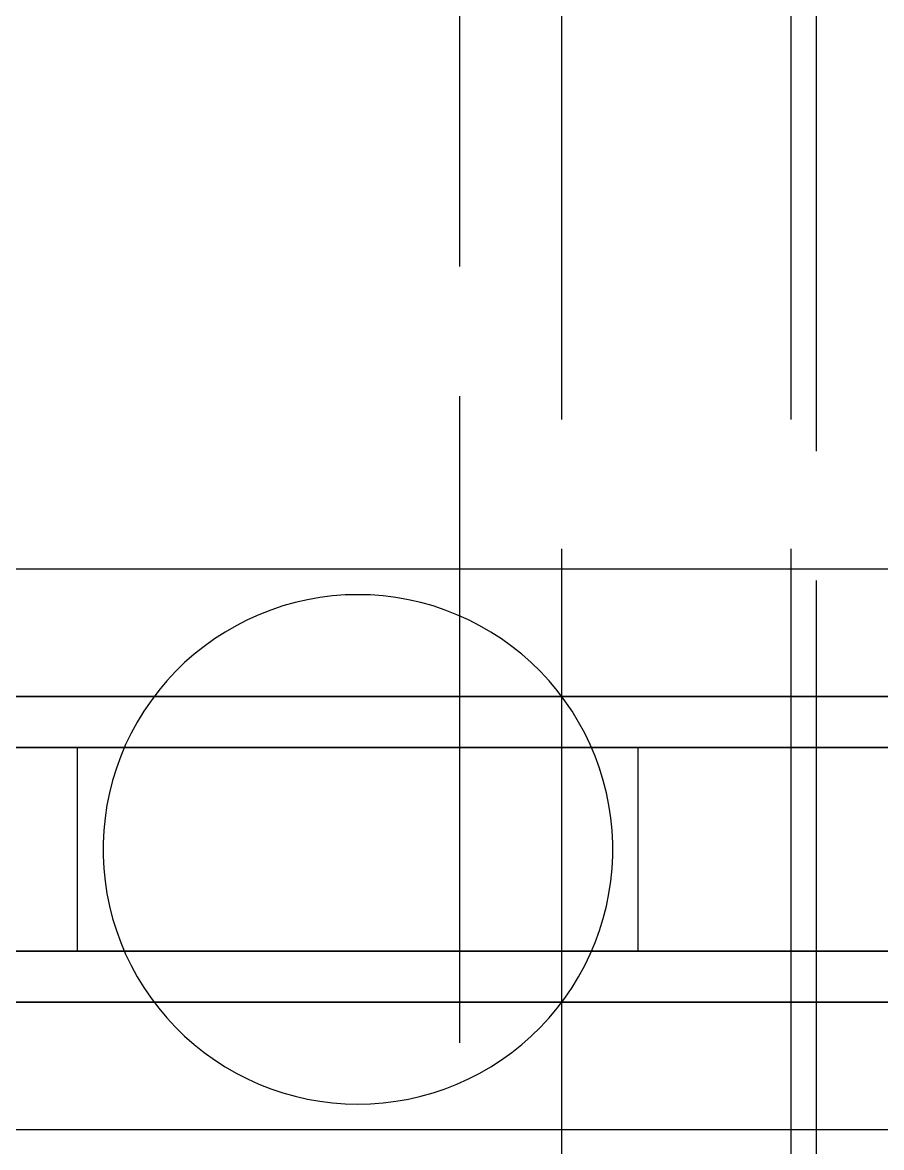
# Model space of a CAD drawing. Header units: millimetres. Extents: x -9 to 243, y -53 to 196.
# Drawn here: x 156.492 to 158.177, y -12.485 to -10.277 of the extents above; entities that cross this region are included whole.
import ezdxf

# ---------------------------------------------------------------- set-up
doc = ezdxf.new("R2010")
doc.units = ezdxf.units.MM
doc.linetypes.add('DASHED', pattern=[1.524, 1.27, -0.254])
doc.layers.add('HIDDEN', color=8, linetype='DASHED')

msp = doc.modelspace()

# ---------------------------------------------------------------- linework, layer by layer
at = {"layer": 'HIDDEN'}
for points in [[(158.05, -23.31), (158.05, 34.4)], [(157.55, -20.2), (157.55, 32.4)], [(158, -20.2), (158, 32.4)], [(157.35, -19.9), (157.35, 32.1)], [(158.25635, -11.35), (158.14841, -11.35), (158.04048, -11.35), (157.93254, -11.35), (157.8246, -11.35), (157.71667, -11.35), (157.60873, -11.35), (157.50079, -11.35), (157.39286, -11.35), (157.28492, -11.35), (157.17698, -11.35), (157.06905, -11.35), (156.96111, -11.35), (156.85317, -11.35), (156.74524, -11.35), (156.6373, -11.35), (156.52937, -11.35), (156.42143, -11.35)], [(158.20238, -11.35), (158.14841, -11.35), (158.09444, -11.35), (158.04048, -11.35), (157.98651, -11.35), (157.93254, -11.35), (157.87857, -11.35), (157.8246, -11.35), (157.77063, -11.35), (157.71667, -11.35), (157.6627, -11.35), (157.60873, -11.35), (157.55476, -11.35), (157.50079, -11.35), (157.44683, -11.35), (157.39286, -11.35), (157.33889, -11.35), (157.28492, -11.35), (157.23095, -11.35), (157.17698, -11.35), (157.12302, -11.35), (157.06905, -11.35), (157.01508, -11.35), (156.96111, -11.35), (156.90714, -11.35), (156.85317, -11.35), (156.79921, -11.35), (156.74524, -11.35), (156.69127, -11.35), (156.6373, -11.35), (156.58333, -11.35), (156.52937, -11.35), (156.4754, -11.35)], [(157.15, -11.4), (157.12508, -11.40062), (157.10022, -11.40248), (157.07548, -11.40558), (157.05093, -11.40991), (157.02662, -11.41546), (157.00262, -11.42221), (156.97899, -11.43015), (156.95578, -11.43926), (156.93306, -11.44952), (156.91087, -11.46089), (156.88928, -11.47335), (156.86834, -11.48688), (156.8481, -11.50143), (156.82861, -11.51698), (156.80991, -11.53347), (156.79207, -11.55088), (156.77511, -11.56916), (156.75908, -11.58826), (156.74403, -11.60813), (156.72999, -11.62873), (156.71699, -11.65), (156.70506, -11.67189), (156.69425, -11.69436), (156.68456, -11.71733), (156.67604, -11.74076), (156.66869, -11.76458), (156.66254, -11.78874), (156.6576, -11.81318), (156.65388, -11.83783), (156.6514, -11.86263), (156.65016, -11.88753), (156.65016, -11.91247), (156.6514, -11.93737), (156.65388, -11.96217), (156.6576, -11.98682), (156.66254, -12.01126), (156.66869, -12.03542), (156.67604, -12.05924), (156.68456, -12.08267), (156.69425, -12.10564), (156.70506, -12.12811), (156.71699, -12.15), (156.72999, -12.17127), (156.74403, -12.19187), (156.75908, -12.21174), (156.77511, -12.23084), (156.79207, -12.24912), (156.80991, -12.26653), (156.82861, -12.28302), (156.8481, -12.29857), (156.86834, -12.31312), (156.88928, -12.32665), (156.91087, -12.33911), (156.93306, -12.35048), (156.95578, -12.36074), (156.97899, -12.36985), (157.00262, -12.37779), (157.02662, -12.38454), (157.05093, -12.39009), (157.07548, -12.39442), (157.10022, -12.39752), (157.12508, -12.39938), (157.15, -12.4)], [(157.15, -11.4), (157.12508, -11.40062), (157.10022, -11.40248), (157.07548, -11.40558), (157.05093, -11.40991), (157.02662, -11.41546), (157.00262, -11.42221), (156.97899, -11.43015), (156.95578, -11.43926), (156.93306, -11.44952), (156.91087, -11.46089), (156.88928, -11.47335), (156.86834, -11.48688), (156.8481, -11.50143), (156.82861, -11.51698), (156.80991, -11.53347), (156.79207, -11.55088), (156.77511, -11.56916), (156.75908, -11.58826), (156.74403, -11.60813), (156.72999, -11.62873), (156.71699, -11.65), (156.70506, -11.67189), (156.69425, -11.69436), (156.68456, -11.71733), (156.67604, -11.74076), (156.66869, -11.76458), (156.66254, -11.78874), (156.6576, -11.81318), (156.65388, -11.83783), (156.6514, -11.86263), (156.65016, -11.88753), (156.65016, -11.91247), (156.6514, -11.93737), (156.65388, -11.96217), (156.6576, -11.98682), (156.66254, -12.01126), (156.66869, -12.03542), (156.67604, -12.05924), (156.68456, -12.08267), (156.69425, -12.10564), (156.70506, -12.12811), (156.71699, -12.15), (156.72999, -12.17127), (156.74403, -12.19187), (156.75908, -12.21174), (156.77511, -12.23084), (156.79207, -12.24912), (156.80991, -12.26653), (156.82861, -12.28302), (156.8481, -12.29857), (156.86834, -12.31312), (156.88928, -12.32665), (156.91087, -12.33911), (156.93306, -12.35048), (156.95578, -12.36074), (156.97899, -12.36985), (157.00262, -12.37779), (157.02662, -12.38454), (157.05093, -12.39009), (157.07548, -12.39442), (157.10022, -12.39752), (157.12508, -12.39938), (157.15, -12.4)], [(157.15, -12.4), (157.17492, -12.39938), (157.19978, -12.39752), (157.22452, -12.39442), (157.24907, -12.39009), (157.27338, -12.38454), (157.29738, -12.37779), (157.32101, -12.36985), (157.34422, -12.36074), (157.36694, -12.35048), (157.38913, -12.33911), (157.41072, -12.32665), (157.43166, -12.31312), (157.4519, -12.29857), (157.47139, -12.28302), (157.49009, -12.26653), (157.50793, -12.24912), (157.52489, -12.23084), (157.54092, -12.21174), (157.55597, -12.19187), (157.57001, -12.17127), (157.58301, -12.15), (157.59494, -12.12811), (157.60575, -12.10564), (157.61544, -12.08267), (157.62396, -12.05924), (157.63131, -12.03542), (157.63746, -12.01126), (157.6424, -11.98682), (157.64612, -11.96217), (157.6486, -11.93737), (157.64984, -11.91247), (157.64984, -11.88753), (157.6486, -11.86263), (157.64612, -11.83783), (157.6424, -11.81318), (157.63746, -11.78874), (157.63131, -11.76458), (157.62396, -11.74076), (157.61544, -11.71733), (157.60575, -11.69436), (157.59494, -11.67189), (157.58301, -11.65), (157.57001, -11.62873), (157.55597, -11.60813), (157.54092, -11.58826), (157.52489, -11.56916), (157.50793, -11.55088), (157.49009, -11.53347), (157.47139, -11.51698), (157.4519, -11.50143), (157.43166, -11.48688), (157.41072, -11.47335), (157.38913, -11.46089), (157.36694, -11.44952), (157.34422, -11.43926), (157.32101, -11.43015), (157.29738, -11.42221), (157.27338, -11.41546), (157.24907, -11.40991), (157.22452, -11.40558), (157.19978, -11.40248), (157.17492, -11.40062), (157.15, -11.4)], [(157.15, -12.4), (157.17492, -12.39938), (157.19978, -12.39752), (157.22452, -12.39442), (157.24907, -12.39009), (157.27338, -12.38454), (157.29738, -12.37779), (157.32101, -12.36985), (157.34422, -12.36074), (157.36694, -12.35048), (157.38913, -12.33911), (157.41072, -12.32665), (157.43166, -12.31312), (157.4519, -12.29857), (157.47139, -12.28302), (157.49009, -12.26653), (157.50793, -12.24912), (157.52489, -12.23084), (157.54092, -12.21174), (157.55597, -12.19187), (157.57001, -12.17127), (157.58301, -12.15), (157.59494, -12.12811), (157.60575, -12.10564), (157.61544, -12.08267), (157.62396, -12.05924), (157.63131, -12.03542), (157.63746, -12.01126), (157.6424, -11.98682), (157.64612, -11.96217), (157.6486, -11.93737), (157.64984, -11.91247), (157.64984, -11.88753), (157.6486, -11.86263), (157.64612, -11.83783), (157.6424, -11.81318), (157.63746, -11.78874), (157.63131, -11.76458), (157.62396, -11.74076), (157.61544, -11.71733), (157.60575, -11.69436), (157.59494, -11.67189), (157.58301, -11.65), (157.57001, -11.62873), (157.55597, -11.60813), (157.54092, -11.58826), (157.52489, -11.56916), (157.50793, -11.55088), (157.49009, -11.53347), (157.47139, -11.51698), (157.4519, -11.50143), (157.43166, -11.48688), (157.41072, -11.47335), (157.38913, -11.46089), (157.36694, -11.44952), (157.34422, -11.43926), (157.32101, -11.43015), (157.29738, -11.42221), (157.27338, -11.41546), (157.24907, -11.40991), (157.22452, -11.40558), (157.19978, -11.40248), (157.17492, -11.40062), (157.15, -11.4)], [(158.24048, -11.6), (158.15921, -11.6), (158.07794, -11.6), (157.99667, -11.6), (157.9154, -11.6), (157.83413, -11.6), (157.75286, -11.6), (157.67159, -11.6), (157.59032, -11.6), (157.50905, -11.6), (157.42778, -11.6), (157.34651, -11.6), (157.26524, -11.6), (157.18397, -11.6), (157.1027, -11.6), (157.02143, -11.6), (156.94016, -11.6), (156.85889, -11.6), (156.77762, -11.6), (156.69635, -11.6), (156.61508, -11.6), (156.53381, -11.6), (156.45254, -11.6)], [(156.45254, -11.6), (156.49317, -11.6), (156.53381, -11.6), (156.57444, -11.6), (156.61508, -11.6), (156.65571, -11.6), (156.69635, -11.6), (156.73698, -11.6), (156.77762, -11.6), (156.81825, -11.6), (156.85889, -11.6), (156.89952, -11.6), (156.94016, -11.6), (156.98079, -11.6), (157.02143, -11.6), (157.06206, -11.6), (157.1027, -11.6), (157.14333, -11.6), (157.18397, -11.6), (157.2246, -11.6), (157.26524, -11.6), (157.30587, -11.6), (157.34651, -11.6), (157.38714, -11.6), (157.42778, -11.6), (157.46841, -11.6), (157.50905, -11.6), (157.54968, -11.6), (157.59032, -11.6), (157.63095, -11.6), (157.67159, -11.6), (157.71222, -11.6), (157.75286, -11.6), (157.79349, -11.6), (157.83413, -11.6), (157.87476, -11.6), (157.9154, -11.6), (157.95603, -11.6), (157.99667, -11.6), (158.0373, -11.6), (158.07794, -11.6), (158.11857, -11.6), (158.15921, -11.6), (158.19984, -11.6)], [(158.29843, -11.6), (158.17586, -11.6), (158.05329, -11.6), (157.93072, -11.6), (157.80815, -11.6), (157.68558, -11.6), (157.56301, -11.6), (157.44044, -11.6), (157.31787, -11.6), (157.1953, -11.6), (157.07272, -11.6), (156.95015, -11.6), (156.82758, -11.6), (156.70501, -11.6), (156.58244, -11.6), (156.45987, -11.6)], [(156.45987, -11.6), (156.52116, -11.6), (156.58244, -11.6), (156.64373, -11.6), (156.70501, -11.6), (156.7663, -11.6), (156.82758, -11.6), (156.88887, -11.6), (156.95015, -11.6), (157.01144, -11.6), (157.07272, -11.6), (157.13401, -11.6), (157.1953, -11.6), (157.25658, -11.6), (157.31787, -11.6), (157.37915, -11.6), (157.44044, -11.6), (157.50172, -11.6), (157.56301, -11.6), (157.62429, -11.6), (157.68558, -11.6), (157.74686, -11.6), (157.80815, -11.6), (157.86943, -11.6), (157.93072, -11.6), (157.99201, -11.6), (158.05329, -11.6), (158.11458, -11.6), (158.17586, -11.6), (158.23715, -11.6)], [(158.27, -11.6), (158.14111, -11.6), (158.01222, -11.6), (157.88333, -11.6), (157.75444, -11.6), (157.62556, -11.6), (157.49667, -11.6), (157.36778, -11.6), (157.23889, -11.6), (157.11, -11.6), (156.98111, -11.6), (156.85222, -11.6), (156.72333, -11.6), (156.59444, -11.6), (156.46556, -11.6)], [(156.46556, -11.6), (156.53, -11.6), (156.59444, -11.6), (156.65889, -11.6), (156.72333, -11.6), (156.78778, -11.6), (156.85222, -11.6), (156.91667, -11.6), (156.98111, -11.6), (157.04556, -11.6), (157.11, -11.6), (157.17444, -11.6), (157.23889, -11.6), (157.30333, -11.6), (157.36778, -11.6), (157.43222, -11.6), (157.49667, -11.6), (157.56111, -11.6), (157.62556, -11.6), (157.69, -11.6), (157.75444, -11.6), (157.81889, -11.6), (157.88333, -11.6), (157.94778, -11.6), (158.01222, -11.6), (158.07667, -11.6), (158.14111, -11.6), (158.20556, -11.6)], [(158.24353, -11.6), (158.15023, -11.6), (158.05693, -11.6), (157.96363, -11.6), (157.87033, -11.6), (157.77702, -11.6), (157.68372, -11.6), (157.59042, -11.6), (157.49712, -11.6), (157.40381, -11.6), (157.31051, -11.6), (157.21721, -11.6), (157.12391, -11.6), (157.0306, -11.6), (156.9373, -11.6), (156.844, -11.6), (156.7507, -11.6), (156.6574, -11.6), (156.56409, -11.6), (156.47079, -11.6)], [(156.47079, -11.6), (156.51744, -11.6), (156.56409, -11.6), (156.61074, -11.6), (156.6574, -11.6), (156.70405, -11.6), (156.7507, -11.6), (156.79735, -11.6), (156.844, -11.6), (156.89065, -11.6), (156.9373, -11.6), (156.98395, -11.6), (157.0306, -11.6), (157.07726, -11.6), (157.12391, -11.6), (157.17056, -11.6), (157.21721, -11.6), (157.26386, -11.6), (157.31051, -11.6), (157.35716, -11.6), (157.40381, -11.6), (157.45047, -11.6), (157.49712, -11.6), (157.54377, -11.6), (157.59042, -11.6), (157.63707, -11.6), (157.68372, -11.6), (157.73037, -11.6), (157.77702, -11.6), (157.82367, -11.6), (157.87033, -11.6), (157.91698, -11.6), (157.96363, -11.6), (158.01028, -11.6), (158.05693, -11.6), (158.10358, -11.6), (158.15023, -11.6), (158.19688, -11.6)], [(158.21905, -11.7), (158.13492, -11.7), (158.05079, -11.7), (157.96667, -11.7), (157.88254, -11.7), (157.79841, -11.7), (157.71429, -11.7), (157.63016, -11.7), (157.54603, -11.7), (157.4619, -11.7), (157.37778, -11.7), (157.29365, -11.7), (157.20952, -11.7), (157.1254, -11.7), (157.04127, -11.7), (156.95714, -11.7), (156.87302, -11.7), (156.78889, -11.7), (156.70476, -11.7), (156.62063, -11.7), (156.53651, -11.7), (156.45238, -11.7)], [(156.45238, -11.7), (156.49444, -11.7), (156.53651, -11.7), (156.57857, -11.7), (156.62063, -11.7), (156.6627, -11.7), (156.70476, -11.7), (156.74683, -11.7), (156.78889, -11.7), (156.83095, -11.7), (156.87302, -11.7), (156.91508, -11.7), (156.95714, -11.7), (156.99921, -11.7), (157.04127, -11.7), (157.08333, -11.7), (157.1254, -11.7), (157.16746, -11.7), (157.20952, -11.7), (157.25159, -11.7), (157.29365, -11.7), (157.33571, -11.7), (157.37778, -11.7), (157.41984, -11.7), (157.4619, -11.7), (157.50397, -11.7), (157.54603, -11.7), (157.5881, -11.7), (157.63016, -11.7), (157.67222, -11.7), (157.71429, -11.7), (157.75635, -11.7), (157.79841, -11.7), (157.84048, -11.7), (157.88254, -11.7), (157.9246, -11.7), (157.96667, -11.7), (158.00873, -11.7), (158.05079, -11.7), (158.09286, -11.7), (158.13492, -11.7), (158.17698, -11.7), (158.21905, -11.7)], [(158.23571, -11.7), (158.09921, -11.7), (157.9627, -11.7), (157.82619, -11.7), (157.68968, -11.7), (157.55317, -11.7), (157.41667, -11.7), (157.28016, -11.7), (157.14365, -11.7), (157.00714, -11.7), (156.87063, -11.7), (156.73413, -11.7), (156.59762, -11.7), (156.46111, -11.7)], [(156.46111, -11.7), (156.52937, -11.7), (156.59762, -11.7), (156.66587, -11.7), (156.73413, -11.7), (156.80238, -11.7), (156.87063, -11.7), (156.93889, -11.7), (157.00714, -11.7), (157.0754, -11.7), (157.14365, -11.7), (157.2119, -11.7), (157.28016, -11.7), (157.34841, -11.7), (157.41667, -11.7), (157.48492, -11.7), (157.55317, -11.7), (157.62143, -11.7), (157.68968, -11.7), (157.75794, -11.7), (157.82619, -11.7), (157.89444, -11.7), (157.9627, -11.7), (158.03095, -11.7), (158.09921, -11.7), (158.16746, -11.7), (158.23571, -11.7)], [(157.7, -11.7), (157.68254, -11.7), (157.66508, -11.7), (157.64762, -11.7), (157.63016, -11.7), (157.6127, -11.7), (157.59524, -11.7), (157.57778, -11.7), (157.56032, -11.7), (157.54286, -11.7), (157.5254, -11.7), (157.50794, -11.7), (157.49048, -11.7), (157.47302, -11.7), (157.45556, -11.7), (157.4381, -11.7), (157.42063, -11.7), (157.40317, -11.7), (157.38571, -11.7), (157.36825, -11.7), (157.35079, -11.7), (157.33333, -11.7), (157.31587, -11.7), (157.29841, -11.7), (157.28095, -11.7), (157.26349, -11.7), (157.24603, -11.7), (157.22857, -11.7), (157.21111, -11.7), (157.19365, -11.7), (157.17619, -11.7), (157.15873, -11.7), (157.14127, -11.7), (157.12381, -11.7), (157.10635, -11.7), (157.08889, -11.7), (157.07143, -11.7), (157.05397, -11.7), (157.03651, -11.7), (157.01905, -11.7), (157.00159, -11.7), (156.98413, -11.7), (156.96667, -11.7), (156.94921, -11.7), (156.93175, -11.7), (156.91429, -11.7), (156.89683, -11.7), (156.87937, -11.7), (156.8619, -11.7), (156.84444, -11.7), (156.82698, -11.7), (156.80952, -11.7), (156.79206, -11.7), (156.7746, -11.7), (156.75714, -11.7), (156.73968, -11.7), (156.72222, -11.7), (156.70476, -11.7), (156.6873, -11.7), (156.66984, -11.7), (156.65238, -11.7), (156.63492, -11.7), (156.61746, -11.7), (156.6, -11.7)], [(156.6, -11.7), (156.60873, -11.7), (156.61746, -11.7), (156.62619, -11.7), (156.63492, -11.7), (156.64365, -11.7), (156.65238, -11.7), (156.66111, -11.7), (156.66984, -11.7), (156.67857, -11.7), (156.6873, -11.7), (156.69603, -11.7), (156.70476, -11.7), (156.71349, -11.7), (156.72222, -11.7), (156.73095, -11.7), (156.73968, -11.7), (156.74841, -11.7), (156.75714, -11.7), (156.76587, -11.7), (156.7746, -11.7), (156.78333, -11.7), (156.79206, -11.7), (156.80079, -11.7), (156.80952, -11.7), (156.81825, -11.7), (156.82698, -11.7), (156.83571, -11.7), (156.84444, -11.7), (156.85317, -11.7), (156.8619, -11.7), (156.87063, -11.7), (156.87937, -11.7), (156.8881, -11.7), (156.89683, -11.7), (156.90556, -11.7), (156.91429, -11.7), (156.92302, -11.7), (156.93175, -11.7), (156.94048, -11.7), (156.94921, -11.7), (156.95794, -11.7), (156.96667, -11.7), (156.9754, -11.7), (156.98413, -11.7), (156.99286, -11.7), (157.00159, -11.7), (157.01032, -11.7), (157.01905, -11.7), (157.02778, -11.7), (157.03651, -11.7), (157.04524, -11.7), (157.05397, -11.7), (157.0627, -11.7), (157.07143, -11.7), (157.08016, -11.7), (157.08889, -11.7), (157.09762, -11.7), (157.10635, -11.7), (157.11508, -11.7), (157.12381, -11.7), (157.13254, -11.7), (157.14127, -11.7), (157.15, -11.7)], [(157.7, -11.7), (157.68254, -11.7), (157.66508, -11.7), (157.64762, -11.7), (157.63016, -11.7), (157.6127, -11.7), (157.59524, -11.7), (157.57778, -11.7), (157.56032, -11.7), (157.54286, -11.7), (157.5254, -11.7), (157.50794, -11.7), (157.49048, -11.7), (157.47302, -11.7), (157.45556, -11.7), (157.4381, -11.7), (157.42063, -11.7), (157.40317, -11.7), (157.38571, -11.7), (157.36825, -11.7), (157.35079, -11.7), (157.33333, -11.7), (157.31587, -11.7), (157.29841, -11.7), (157.28095, -11.7), (157.26349, -11.7), (157.24603, -11.7), (157.22857, -11.7), (157.21111, -11.7), (157.19365, -11.7), (157.17619, -11.7), (157.15873, -11.7), (157.14127, -11.7), (157.12381, -11.7), (157.10635, -11.7), (157.08889, -11.7), (157.07143, -11.7), (157.05397, -11.7), (157.03651, -11.7), (157.01905, -11.7), (157.00159, -11.7), (156.98413, -11.7), (156.96667, -11.7), (156.94921, -11.7), (156.93175, -11.7), (156.91429, -11.7), (156.89683, -11.7), (156.87937, -11.7), (156.8619, -11.7), (156.84444, -11.7), (156.82698, -11.7), (156.80952, -11.7), (156.79206, -11.7), (156.7746, -11.7), (156.75714, -11.7), (156.73968, -11.7), (156.72222, -11.7), (156.70476, -11.7), (156.6873, -11.7), (156.66984, -11.7), (156.65238, -11.7), (156.63492, -11.7), (156.61746, -11.7), (156.6, -11.7)], [(156.6, -11.7), (156.60873, -11.7), (156.61746, -11.7), (156.62619, -11.7), (156.63492, -11.7), (156.64365, -11.7), (156.65238, -11.7), (156.66111, -11.7), (156.66984, -11.7), (156.67857, -11.7), (156.6873, -11.7), (156.69603, -11.7), (156.70476, -11.7), (156.71349, -11.7), (156.72222, -11.7), (156.73095, -11.7), (156.73968, -11.7), (156.74841, -11.7), (156.75714, -11.7), (156.76587, -11.7), (156.7746, -11.7), (156.78333, -11.7), (156.79206, -11.7), (156.80079, -11.7), (156.80952, -11.7), (156.81825, -11.7), (156.82698, -11.7), (156.83571, -11.7), (156.84444, -11.7), (156.85317, -11.7), (156.8619, -11.7), (156.87063, -11.7), (156.87937, -11.7), (156.8881, -11.7), (156.89683, -11.7), (156.90556, -11.7), (156.91429, -11.7), (156.92302, -11.7), (156.93175, -11.7), (156.94048, -11.7), (156.94921, -11.7), (156.95794, -11.7), (156.96667, -11.7), (156.9754, -11.7), (156.98413, -11.7), (156.99286, -11.7), (157.00159, -11.7), (157.01032, -11.7), (157.01905, -11.7), (157.02778, -11.7), (157.03651, -11.7), (157.04524, -11.7), (157.05397, -11.7), (157.0627, -11.7), (157.07143, -11.7), (157.08016, -11.7), (157.08889, -11.7), (157.09762, -11.7), (157.10635, -11.7), (157.11508, -11.7), (157.12381, -11.7), (157.13254, -11.7), (157.14127, -11.7), (157.15, -11.7)], [(156.6, -12.1), (156.6, -11.7)], [(156.6, -12.1), (156.6, -11.7)], [(157.15, -11.7), (157.15873, -11.7), (157.16746, -11.7), (157.17619, -11.7), (157.18492, -11.7), (157.19365, -11.7), (157.20238, -11.7), (157.21111, -11.7), (157.21984, -11.7), (157.22857, -11.7), (157.2373, -11.7), (157.24603, -11.7), (157.25476, -11.7), (157.26349, -11.7), (157.27222, -11.7), (157.28095, -11.7), (157.28968, -11.7), (157.29841, -11.7), (157.30714, -11.7), (157.31587, -11.7), (157.3246, -11.7), (157.33333, -11.7), (157.34206, -11.7), (157.35079, -11.7), (157.35952, -11.7), (157.36825, -11.7), (157.37698, -11.7), (157.38571, -11.7), (157.39444, -11.7), (157.40317, -11.7), (157.4119, -11.7), (157.42063, -11.7), (157.42937, -11.7), (157.4381, -11.7), (157.44683, -11.7), (157.45556, -11.7), (157.46429, -11.7), (157.47302, -11.7), (157.48175, -11.7), (157.49048, -11.7), (157.49921, -11.7), (157.50794, -11.7), (157.51667, -11.7), (157.5254, -11.7), (157.53413, -11.7), (157.54286, -11.7), (157.55159, -11.7), (157.56032, -11.7), (157.56905, -11.7), (157.57778, -11.7), (157.58651, -11.7), (157.59524, -11.7), (157.60397, -11.7), (157.6127, -11.7), (157.62143, -11.7), (157.63016, -11.7), (157.63889, -11.7), (157.64762, -11.7), (157.65635, -11.7), (157.66508, -11.7), (157.67381, -11.7), (157.68254, -11.7), (157.69127, -11.7), (157.7, -11.7)], [(157.15, -11.7), (157.15873, -11.7), (157.16746, -11.7), (157.17619, -11.7), (157.18492, -11.7), (157.19365, -11.7), (157.20238, -11.7), (157.21111, -11.7), (157.21984, -11.7), (157.22857, -11.7), (157.2373, -11.7), (157.24603, -11.7), (157.25476, -11.7), (157.26349, -11.7), (157.27222, -11.7), (157.28095, -11.7), (157.28968, -11.7), (157.29841, -11.7), (157.30714, -11.7), (157.31587, -11.7), (157.3246, -11.7), (157.33333, -11.7), (157.34206, -11.7), (157.35079, -11.7), (157.35952, -11.7), (157.36825, -11.7), (157.37698, -11.7), (157.38571, -11.7), (157.39444, -11.7), (157.40317, -11.7), (157.4119, -11.7), (157.42063, -11.7), (157.42937, -11.7), (157.4381, -11.7), (157.44683, -11.7), (157.45556, -11.7), (157.46429, -11.7), (157.47302, -11.7), (157.48175, -11.7), (157.49048, -11.7), (157.49921, -11.7), (157.50794, -11.7), (157.51667, -11.7), (157.5254, -11.7), (157.53413, -11.7), (157.54286, -11.7), (157.55159, -11.7), (157.56032, -11.7), (157.56905, -11.7), (157.57778, -11.7), (157.58651, -11.7), (157.59524, -11.7), (157.60397, -11.7), (157.6127, -11.7), (157.62143, -11.7), (157.63016, -11.7), (157.63889, -11.7), (157.64762, -11.7), (157.65635, -11.7), (157.66508, -11.7), (157.67381, -11.7), (157.68254, -11.7), (157.69127, -11.7), (157.7, -11.7)], [(157.7, -12.1), (157.7, -11.7)], [(157.7, -12.1), (157.7, -11.7)], [(158.21905, -12.1), (158.13492, -12.1), (158.05079, -12.1), (157.96667, -12.1), (157.88254, -12.1), (157.79841, -12.1), (157.71429, -12.1), (157.63016, -12.1), (157.54603, -12.1), (157.4619, -12.1), (157.37778, -12.1), (157.29365, -12.1), (157.20952, -12.1), (157.1254, -12.1), (157.04127, -12.1), (156.95714, -12.1), (156.87302, -12.1), (156.78889, -12.1), (156.70476, -12.1), (156.62063, -12.1), (156.53651, -12.1), (156.45238, -12.1)], [(156.45238, -12.1), (156.49444, -12.1), (156.53651, -12.1), (156.57857, -12.1), (156.62063, -12.1), (156.6627, -12.1), (156.70476, -12.1), (156.74683, -12.1), (156.78889, -12.1), (156.83095, -12.1), (156.87302, -12.1), (156.91508, -12.1), (156.95714, -12.1), (156.99921, -12.1), (157.04127, -12.1), (157.08333, -12.1), (157.1254, -12.1), (157.16746, -12.1), (157.20952, -12.1), (157.25159, -12.1), (157.29365, -12.1), (157.33571, -12.1), (157.37778, -12.1), (157.41984, -12.1), (157.4619, -12.1), (157.50397, -12.1), (157.54603, -12.1), (157.5881, -12.1), (157.63016, -12.1), (157.67222, -12.1), (157.71429, -12.1), (157.75635, -12.1), (157.79841, -12.1), (157.84048, -12.1), (157.88254, -12.1), (157.9246, -12.1), (157.96667, -12.1), (158.00873, -12.1), (158.05079, -12.1), (158.09286, -12.1), (158.13492, -12.1), (158.17698, -12.1), (158.21905, -12.1)], [(158.23571, -12.1), (158.09921, -12.1), (157.9627, -12.1), (157.82619, -12.1), (157.68968, -12.1), (157.55317, -12.1), (157.41667, -12.1), (157.28016, -12.1), (157.14365, -12.1), (157.00714, -12.1), (156.87063, -12.1), (156.73413, -12.1), (156.59762, -12.1), (156.46111, -12.1)], [(156.46111, -12.1), (156.52937, -12.1), (156.59762, -12.1), (156.66587, -12.1), (156.73413, -12.1), (156.80238, -12.1), (156.87063, -12.1), (156.93889, -12.1), (157.00714, -12.1), (157.0754, -12.1), (157.14365, -12.1), (157.2119, -12.1), (157.28016, -12.1), (157.34841, -12.1), (157.41667, -12.1), (157.48492, -12.1), (157.55317, -12.1), (157.62143, -12.1), (157.68968, -12.1), (157.75794, -12.1), (157.82619, -12.1), (157.89444, -12.1), (157.9627, -12.1), (158.03095, -12.1), (158.09921, -12.1), (158.16746, -12.1), (158.23571, -12.1)], [(157.7, -12.1), (157.68254, -12.1), (157.66508, -12.1), (157.64762, -12.1), (157.63016, -12.1), (157.6127, -12.1), (157.59524, -12.1), (157.57778, -12.1), (157.56032, -12.1), (157.54286, -12.1), (157.5254, -12.1), (157.50794, -12.1), (157.49048, -12.1), (157.47302, -12.1), (157.45556, -12.1), (157.4381, -12.1), (157.42063, -12.1), (157.40317, -12.1), (157.38571, -12.1), (157.36825, -12.1), (157.35079, -12.1), (157.33333, -12.1), (157.31587, -12.1), (157.29841, -12.1), (157.28095, -12.1), (157.26349, -12.1), (157.24603, -12.1), (157.22857, -12.1), (157.21111, -12.1), (157.19365, -12.1), (157.17619, -12.1), (157.15873, -12.1), (157.14127, -12.1), (157.12381, -12.1), (157.10635, -12.1), (157.08889, -12.1), (157.07143, -12.1), (157.05397, -12.1), (157.03651, -12.1), (157.01905, -12.1), (157.00159, -12.1), (156.98413, -12.1), (156.96667, -12.1), (156.94921, -12.1), (156.93175, -12.1), (156.91429, -12.1), (156.89683, -12.1), (156.87937, -12.1), (156.8619, -12.1), (156.84444, -12.1), (156.82698, -12.1), (156.80952, -12.1), (156.79206, -12.1), (156.7746, -12.1), (156.75714, -12.1), (156.73968, -12.1), (156.72222, -12.1), (156.70476, -12.1), (156.6873, -12.1), (156.66984, -12.1), (156.65238, -12.1), (156.63492, -12.1), (156.61746, -12.1), (156.6, -12.1)], [(156.6, -12.1), (156.60873, -12.1), (156.61746, -12.1), (156.62619, -12.1), (156.63492, -12.1), (156.64365, -12.1), (156.65238, -12.1), (156.66111, -12.1), (156.66984, -12.1), (156.67857, -12.1), (156.6873, -12.1), (156.69603, -12.1), (156.70476, -12.1), (156.71349, -12.1), (156.72222, -12.1), (156.73095, -12.1), (156.73968, -12.1), (156.74841, -12.1), (156.75714, -12.1), (156.76587, -12.1), (156.7746, -12.1), (156.78333, -12.1), (156.79206, -12.1), (156.80079, -12.1), (156.80952, -12.1), (156.81825, -12.1), (156.82698, -12.1), (156.83571, -12.1), (156.84444, -12.1), (156.85317, -12.1), (156.8619, -12.1), (156.87063, -12.1), (156.87937, -12.1), (156.8881, -12.1), (156.89683, -12.1), (156.90556, -12.1), (156.91429, -12.1), (156.92302, -12.1), (156.93175, -12.1), (156.94048, -12.1), (156.94921, -12.1), (156.95794, -12.1), (156.96667, -12.1), (156.9754, -12.1), (156.98413, -12.1), (156.99286, -12.1), (157.00159, -12.1), (157.01032, -12.1), (157.01905, -12.1), (157.02778, -12.1), (157.03651, -12.1), (157.04524, -12.1), (157.05397, -12.1), (157.0627, -12.1), (157.07143, -12.1), (157.08016, -12.1), (157.08889, -12.1), (157.09762, -12.1), (157.10635, -12.1), (157.11508, -12.1), (157.12381, -12.1), (157.13254, -12.1), (157.14127, -12.1), (157.15, -12.1)], [(157.7, -12.1), (157.68254, -12.1), (157.66508, -12.1), (157.64762, -12.1), (157.63016, -12.1), (157.6127, -12.1), (157.59524, -12.1), (157.57778, -12.1), (157.56032, -12.1), (157.54286, -12.1), (157.5254, -12.1), (157.50794, -12.1), (157.49048, -12.1), (157.47302, -12.1), (157.45556, -12.1), (157.4381, -12.1), (157.42063, -12.1), (157.40317, -12.1), (157.38571, -12.1), (157.36825, -12.1), (157.35079, -12.1), (157.33333, -12.1), (157.31587, -12.1), (157.29841, -12.1), (157.28095, -12.1), (157.26349, -12.1), (157.24603, -12.1), (157.22857, -12.1), (157.21111, -12.1), (157.19365, -12.1), (157.17619, -12.1), (157.15873, -12.1), (157.14127, -12.1), (157.12381, -12.1), (157.10635, -12.1), (157.08889, -12.1), (157.07143, -12.1), (157.05397, -12.1), (157.03651, -12.1), (157.01905, -12.1), (157.00159, -12.1), (156.98413, -12.1), (156.96667, -12.1), (156.94921, -12.1), (156.93175, -12.1), (156.91429, -12.1), (156.89683, -12.1), (156.87937, -12.1), (156.8619, -12.1), (156.84444, -12.1), (156.82698, -12.1), (156.80952, -12.1), (156.79206, -12.1), (156.7746, -12.1), (156.75714, -12.1), (156.73968, -12.1), (156.72222, -12.1), (156.70476, -12.1), (156.6873, -12.1), (156.66984, -12.1), (156.65238, -12.1), (156.63492, -12.1), (156.61746, -12.1), (156.6, -12.1)], [(156.6, -12.1), (156.60873, -12.1), (156.61746, -12.1), (156.62619, -12.1), (156.63492, -12.1), (156.64365, -12.1), (156.65238, -12.1), (156.66111, -12.1), (156.66984, -12.1), (156.67857, -12.1), (156.6873, -12.1), (156.69603, -12.1), (156.70476, -12.1), (156.71349, -12.1), (156.72222, -12.1), (156.73095, -12.1), (156.73968, -12.1), (156.74841, -12.1), (156.75714, -12.1), (156.76587, -12.1), (156.7746, -12.1), (156.78333, -12.1), (156.79206, -12.1), (156.80079, -12.1), (156.80952, -12.1), (156.81825, -12.1), (156.82698, -12.1), (156.83571, -12.1), (156.84444, -12.1), (156.85317, -12.1), (156.8619, -12.1), (156.87063, -12.1), (156.87937, -12.1), (156.8881, -12.1), (156.89683, -12.1), (156.90556, -12.1), (156.91429, -12.1), (156.92302, -12.1), (156.93175, -12.1), (156.94048, -12.1), (156.94921, -12.1), (156.95794, -12.1), (156.96667, -12.1), (156.9754, -12.1), (156.98413, -12.1), (156.99286, -12.1), (157.00159, -12.1), (157.01032, -12.1), (157.01905, -12.1), (157.02778, -12.1), (157.03651, -12.1), (157.04524, -12.1), (157.05397, -12.1), (157.0627, -12.1), (157.07143, -12.1), (157.08016, -12.1), (157.08889, -12.1), (157.09762, -12.1), (157.10635, -12.1), (157.11508, -12.1), (157.12381, -12.1), (157.13254, -12.1), (157.14127, -12.1), (157.15, -12.1)], [(157.15, -12.1), (157.15873, -12.1), (157.16746, -12.1), (157.17619, -12.1), (157.18492, -12.1), (157.19365, -12.1), (157.20238, -12.1), (157.21111, -12.1), (157.21984, -12.1), (157.22857, -12.1), (157.2373, -12.1), (157.24603, -12.1), (157.25476, -12.1), (157.26349, -12.1), (157.27222, -12.1), (157.28095, -12.1), (157.28968, -12.1), (157.29841, -12.1), (157.30714, -12.1), (157.31587, -12.1), (157.3246, -12.1), (157.33333, -12.1), (157.34206, -12.1), (157.35079, -12.1), (157.35952, -12.1), (157.36825, -12.1), (157.37698, -12.1), (157.38571, -12.1), (157.39444, -12.1), (157.40317, -12.1), (157.4119, -12.1), (157.42063, -12.1), (157.42937, -12.1), (157.4381, -12.1), (157.44683, -12.1), (157.45556, -12.1), (157.46429, -12.1), (157.47302, -12.1), (157.48175, -12.1), (157.49048, -12.1), (157.49921, -12.1), (157.50794, -12.1), (157.51667, -12.1), (157.5254, -12.1), (157.53413, -12.1), (157.54286, -12.1), (157.55159, -12.1), (157.56032, -12.1), (157.56905, -12.1), (157.57778, -12.1), (157.58651, -12.1), (157.59524, -12.1), (157.60397, -12.1), (157.6127, -12.1), (157.62143, -12.1), (157.63016, -12.1), (157.63889, -12.1), (157.64762, -12.1), (157.65635, -12.1), (157.66508, -12.1), (157.67381, -12.1), (157.68254, -12.1), (157.69127, -12.1), (157.7, -12.1)], [(157.15, -12.1), (157.15873, -12.1), (157.16746, -12.1), (157.17619, -12.1), (157.18492, -12.1), (157.19365, -12.1), (157.20238, -12.1), (157.21111, -12.1), (157.21984, -12.1), (157.22857, -12.1), (157.2373, -12.1), (157.24603, -12.1), (157.25476, -12.1), (157.26349, -12.1), (157.27222, -12.1), (157.28095, -12.1), (157.28968, -12.1), (157.29841, -12.1), (157.30714, -12.1), (157.31587, -12.1), (157.3246, -12.1), (157.33333, -12.1), (157.34206, -12.1), (157.35079, -12.1), (157.35952, -12.1), (157.36825, -12.1), (157.37698, -12.1), (157.38571, -12.1), (157.39444, -12.1), (157.40317, -12.1), (157.4119, -12.1), (157.42063, -12.1), (157.42937, -12.1), (157.4381, -12.1), (157.44683, -12.1), (157.45556, -12.1), (157.46429, -12.1), (157.47302, -12.1), (157.48175, -12.1), (157.49048, -12.1), (157.49921, -12.1), (157.50794, -12.1), (157.51667, -12.1), (157.5254, -12.1), (157.53413, -12.1), (157.54286, -12.1), (157.55159, -12.1), (157.56032, -12.1), (157.56905, -12.1), (157.57778, -12.1), (157.58651, -12.1), (157.59524, -12.1), (157.60397, -12.1), (157.6127, -12.1), (157.62143, -12.1), (157.63016, -12.1), (157.63889, -12.1), (157.64762, -12.1), (157.65635, -12.1), (157.66508, -12.1), (157.67381, -12.1), (157.68254, -12.1), (157.69127, -12.1), (157.7, -12.1)], [(156.41508, -12.2), (156.49762, -12.2), (156.58016, -12.2), (156.6627, -12.2), (156.74524, -12.2), (156.82778, -12.2), (156.91032, -12.2), (156.99286, -12.2), (157.0754, -12.2), (157.15794, -12.2), (157.24048, -12.2), (157.32302, -12.2), (157.40556, -12.2), (157.4881, -12.2), (157.57063, -12.2), (157.65317, -12.2), (157.73571, -12.2), (157.81825, -12.2), (157.90079, -12.2), (157.98333, -12.2), (158.06587, -12.2), (158.14841, -12.2), (158.23095, -12.2)], [(156.44048, -12.2), (156.58651, -12.2), (156.73254, -12.2), (156.87857, -12.2), (157.0246, -12.2), (157.17063, -12.2), (157.31667, -12.2), (157.4627, -12.2), (157.60873, -12.2), (157.75476, -12.2), (157.90079, -12.2), (158.04683, -12.2), (158.19286, -12.2)], [(158.18968, -12.2), (158.14841, -12.2), (158.10714, -12.2), (158.06587, -12.2), (158.0246, -12.2), (157.98333, -12.2), (157.94206, -12.2), (157.90079, -12.2), (157.85952, -12.2), (157.81825, -12.2), (157.77698, -12.2), (157.73571, -12.2), (157.69444, -12.2), (157.65317, -12.2), (157.6119, -12.2), (157.57063, -12.2), (157.52937, -12.2), (157.4881, -12.2), (157.44683, -12.2), (157.40556, -12.2), (157.36429, -12.2), (157.32302, -12.2), (157.28175, -12.2), (157.24048, -12.2), (157.19921, -12.2), (157.15794, -12.2), (157.11667, -12.2), (157.0754, -12.2), (157.03413, -12.2), (156.99286, -12.2), (156.95159, -12.2), (156.91032, -12.2), (156.86905, -12.2), (156.82778, -12.2), (156.78651, -12.2), (156.74524, -12.2), (156.70397, -12.2), (156.6627, -12.2), (156.62143, -12.2), (156.58016, -12.2), (156.53889, -12.2), (156.49762, -12.2), (156.45635, -12.2)], [(158.26567, -12.2), (158.15942, -12.2), (158.05318, -12.2), (157.94694, -12.2), (157.8407, -12.2), (157.73445, -12.2), (157.62821, -12.2), (157.52197, -12.2), (157.41573, -12.2), (157.30948, -12.2), (157.20324, -12.2), (157.097, -12.2), (156.99076, -12.2), (156.88451, -12.2), (156.77827, -12.2), (156.67203, -12.2), (156.56579, -12.2), (156.45954, -12.2)], [(158.29843, -12.2), (158.17586, -12.2), (158.05329, -12.2), (157.93072, -12.2), (157.80815, -12.2), (157.68558, -12.2), (157.56301, -12.2), (157.44044, -12.2), (157.31787, -12.2), (157.1953, -12.2), (157.07272, -12.2), (156.95015, -12.2), (156.82758, -12.2), (156.70501, -12.2), (156.58244, -12.2), (156.45987, -12.2)], [(156.45987, -12.2), (156.52116, -12.2), (156.58244, -12.2), (156.64373, -12.2), (156.70501, -12.2), (156.7663, -12.2), (156.82758, -12.2), (156.88887, -12.2), (156.95015, -12.2), (157.01144, -12.2), (157.07272, -12.2), (157.13401, -12.2), (157.1953, -12.2), (157.25658, -12.2), (157.31787, -12.2), (157.37915, -12.2), (157.44044, -12.2), (157.50172, -12.2), (157.56301, -12.2), (157.62429, -12.2), (157.68558, -12.2), (157.74686, -12.2), (157.80815, -12.2), (157.86943, -12.2), (157.93072, -12.2), (157.99201, -12.2), (158.05329, -12.2), (158.11458, -12.2), (158.17586, -12.2), (158.23715, -12.2)], [(158.24353, -12.2), (158.15023, -12.2), (158.05693, -12.2), (157.96363, -12.2), (157.87033, -12.2), (157.77702, -12.2), (157.68372, -12.2), (157.59042, -12.2), (157.49712, -12.2), (157.40381, -12.2), (157.31051, -12.2), (157.21721, -12.2), (157.12391, -12.2), (157.0306, -12.2), (156.9373, -12.2), (156.844, -12.2), (156.7507, -12.2), (156.6574, -12.2), (156.56409, -12.2), (156.47079, -12.2)], [(156.47079, -12.2), (156.51744, -12.2), (156.56409, -12.2), (156.61074, -12.2), (156.6574, -12.2), (156.70405, -12.2), (156.7507, -12.2), (156.79735, -12.2), (156.844, -12.2), (156.89065, -12.2), (156.9373, -12.2), (156.98395, -12.2), (157.0306, -12.2), (157.07726, -12.2), (157.12391, -12.2), (157.17056, -12.2), (157.21721, -12.2), (157.26386, -12.2), (157.31051, -12.2), (157.35716, -12.2), (157.40381, -12.2), (157.45047, -12.2), (157.49712, -12.2), (157.54377, -12.2), (157.59042, -12.2), (157.63707, -12.2), (157.68372, -12.2), (157.73037, -12.2), (157.77702, -12.2), (157.82367, -12.2), (157.87033, -12.2), (157.91698, -12.2), (157.96363, -12.2), (158.01028, -12.2), (158.05693, -12.2), (158.10358, -12.2), (158.15023, -12.2), (158.19688, -12.2)], [(156.42143, -12.45), (156.52937, -12.45), (156.6373, -12.45), (156.74524, -12.45), (156.85317, -12.45), (156.96111, -12.45), (157.06905, -12.45), (157.17698, -12.45), (157.28492, -12.45), (157.39286, -12.45), (157.50079, -12.45), (157.60873, -12.45), (157.71667, -12.45), (157.8246, -12.45), (157.93254, -12.45), (158.04048, -12.45), (158.14841, -12.45), (158.25635, -12.45)], [(156.4754, -12.45), (156.52937, -12.45), (156.58333, -12.45), (156.6373, -12.45), (156.69127, -12.45), (156.74524, -12.45), (156.79921, -12.45), (156.85317, -12.45), (156.90714, -12.45), (156.96111, -12.45), (157.01508, -12.45), (157.06905, -12.45), (157.12302, -12.45), (157.17698, -12.45), (157.23095, -12.45), (157.28492, -12.45), (157.33889, -12.45), (157.39286, -12.45), (157.44683, -12.45), (157.50079, -12.45), (157.55476, -12.45), (157.60873, -12.45), (157.6627, -12.45), (157.71667, -12.45), (157.77063, -12.45), (157.8246, -12.45), (157.87857, -12.45), (157.93254, -12.45), (157.98651, -12.45), (158.04048, -12.45), (158.09444, -12.45), (158.14841, -12.45), (158.20238, -12.45)]]:
    msp.add_lwpolyline(points, dxfattribs=at)

doc.saveas('drawing.dxf')
